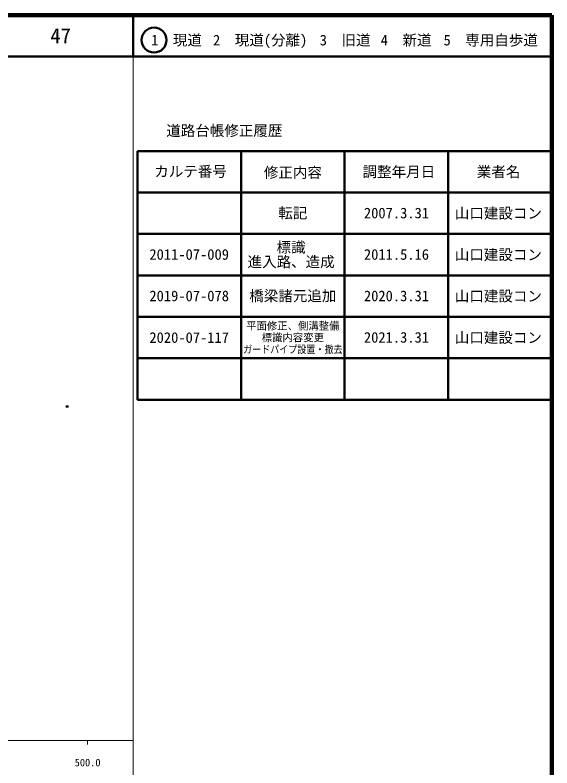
# Model space of a CAD drawing. Units: millimetres on the paper. Extents: x 40 to 680, y 20 to 380.
# Drawn here: x 550.5 to 680, y 198.4 to 380 of the extents above; entities that cross this region are included whole.
import ezdxf
from ezdxf.enums import TextEntityAlignment as Align

# ---------------------------------------------------------------- set-up
doc = ezdxf.new("R2010")
doc.units = ezdxf.units.MM
doc.header["$PDMODE"] = 32
doc.header["$PDSIZE"] = 0.5
doc.layers.add('M-OTRS', color=6, linetype='Continuous')
doc.layers.add('M-TTL-TXT', color=7, linetype='Continuous')
for name, color, linetype, lineweight in [('M-TTL', 2, 'Continuous', 140), ('M-TTL-BAND', 7, 'Continuous', 13), ('M-TTL-FRAM', 2, 'Continuous', 50), ('M-TTL-LINE', 7, 'Continuous', 50)]:
    doc.layers.add(name, color=color, linetype=linetype, lineweight=lineweight)
doc.styles.add('ＭＳ ゴシック', font='')
doc.styles.get('ＭＳ ゴシック').set_extended_font_data('MS Gothic')

msp = doc.modelspace()

# ---------------------------------------------------------------- linework, layer by layer
at = {"layer": 'M-OTRS'}
msp.add_point((563.085, 285.555), dxfattribs=at)
at = {"layer": 'M-TTL'}
for p, q in [((680, 380), (40, 380)), ((680, 20), (680, 380))]:
    msp.add_line(p, q, dxfattribs=at)
at = {"layer": 'M-TTL-BAND'}
for p, q in [((579, 20), (579, 370)), ((40, 205), (579, 205)), ((568, 205), (568, 204))]:
    msp.add_line(p, q, dxfattribs=at)
at = {"layer": 'M-TTL-FRAM'}
for p, q in [((580, 347.197), (580, 287.197)), ((580, 347.197), (680, 347.197)), ((580, 287.197), (680, 287.197))]:
    msp.add_line(p, q, dxfattribs=at)
at = {"layer": 'M-TTL-LINE'}
for p, q in [((579, 380), (579, 370)), ((40, 370), (680, 370)), ((605, 347.197), (605, 287.197)), ((630, 347.197), (630, 287.197)), ((655, 347.197), (655, 287.197)), ((580, 337.197), (680, 337.197)), ((580, 327.197), (680, 327.197)), ((580, 317.197), (680, 317.197)), ((580, 307.197), (680, 307.197)), ((580, 297.197), (680, 297.197))]:
    msp.add_line(p, q, dxfattribs=at)
msp.add_circle((584.031, 373.958), 3, dxfattribs=at)

# ---------------------------------------------------------------- texts
at = {"layer": 'M-TTL-BAND', "style": 'ＭＳ ゴシック'}
msp.add_text('500.0', height=1.833, dxfattribs=at).set_placement((568, 198.195), align=Align.BOTTOM_CENTER)
at = {"layer": 'M-TTL-TXT', "style": 'ＭＳ ゴシック'}
for s, height, p in [('47', 3.666, (561.497, 375)), ('1\u3000現道', 2.566, (589.448, 373.958)), ('2\u3000現道(分離)', 2.566, (609.619, 373.958)), ('3\u3000旧道', 2.566, (630.121, 373.958)), ('4\u3000新道', 2.566, (644.824, 373.958)), ('5\u3000専用自歩道', 2.566, (665.228, 373.958)), ('道路台帳修正履歴', 2.566, (600.968, 352.113)), ('カルテ番号', 2.566, (592.839, 342.277)), ('修正内容', 2.566, (617.509, 342.023)), ('調整年月日', 2.566, (643.089, 342.197)), ('業者名', 2.566, (667.134, 342.197)), ('転記', 2.566, (617.5, 332.245)), ('2007.3.31', 2.566, (642.5, 332.245)), ('山口建設コン', 2.566, (667.077, 332.189)), ('標識', 2.566, (617.077, 323.967)), ('2011-07-009', 2.566, (592.5, 322.245)), ('2011.5.16', 2.566, (642.5, 322.245)), ('山口建設コン', 2.566, (667.077, 322.189)), ('進入路、造成', 2.566, (617.077, 320.467)), ('2019-07-078', 2.566, (592.5, 312.245)), ('橋梁諸元追加', 2.566, (617.5, 312.245)), ('2020.3.31', 2.566, (642.5, 312.245)), ('山口建設コン', 2.566, (667.077, 312.189)), ('平面修正、側溝整備', 1.833, (617.5, 305.016)), ('2020-07-117', 2.566, (592.5, 302.197)), ('標識内容変更', 1.833, (617.5, 302.197)), ('2021.3.31', 2.566, (642.5, 302.245)), ('山口建設コン', 2.566, (667.077, 302.189))]:
    msp.add_text(s, height=height, dxfattribs=at).set_placement(p, align=Align.MIDDLE_CENTER)
at = {"layer": 'M-TTL-TXT', "style": 'ＭＳ ゴシック', "width": 0.85}
msp.add_text('ガードパイプ設置・撤去', height=1.833, dxfattribs=at).set_placement((617.5, 299.349), align=Align.MIDDLE_CENTER)

doc.saveas('drawing.dxf')
